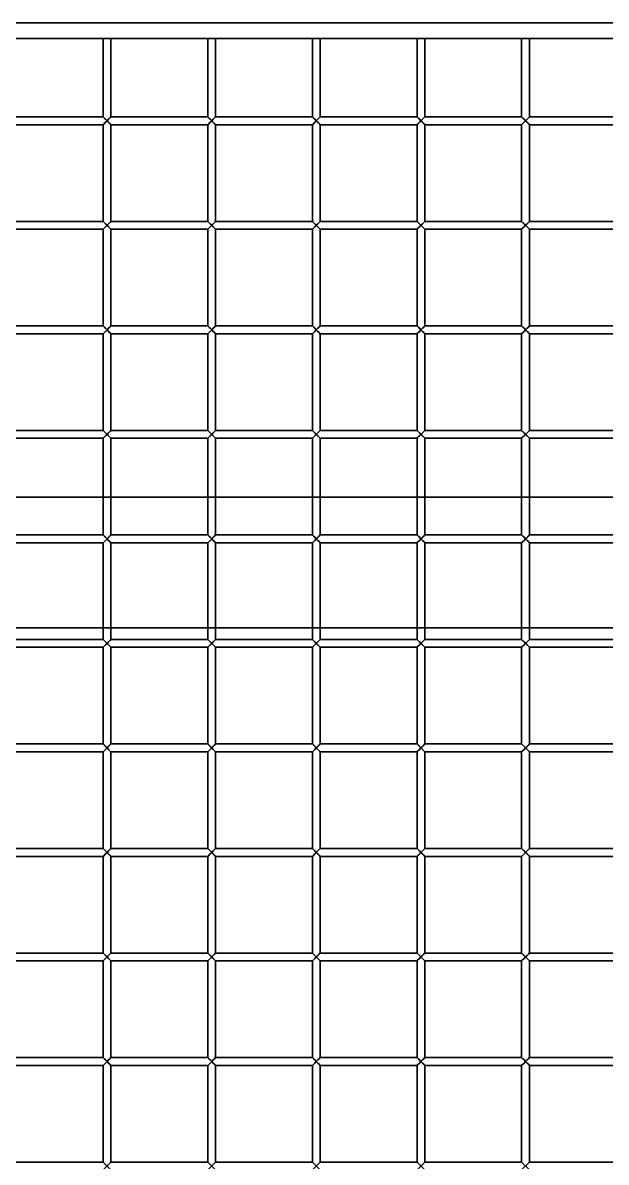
# Model space of a CAD drawing. Header units: millimetres. Extents: x 32496 to 166256, y 3504 to 23939.
# Drawn here: x 68720.3 to 68943.3, y 13029.6 to 13465.7 of the extents above; entities that cross this region are included whole.
import ezdxf

# ---------------------------------------------------------------- set-up
doc = ezdxf.new("R2010")
doc.units = ezdxf.units.MM
doc.layers.get('0').update_dxf_attribs({"lineweight": 35})

# ---------------------------------------------------------------- blocks, each defined once
blk = doc.blocks.new('DRGTJHYTHRTTR')
at = {"color": 7, "linetype": 'Continuous'}
for p, q in [((60371.04, -49682.69), (46149.04, -49682.69)), ((51794.04, -49732.69), (50439.04, -49732.69))]:
    blk.add_line(p, q, dxfattribs=at)
blk = doc.blocks.new('8-1250')
at = {"linetype": 'Continuous'}
for p, q in [((-4576.13, -33505.79), (-3950.13, -33505.79)), ((-3950.13, -33511.79), (-4576.13, -33511.79)), ((-4295.13, -33511.79), (-4295.13, -33541.79)), ((-4292.13, -33511.79), (-4292.13, -33541.79)), ((-4255.13, -33511.79), (-4255.13, -33541.79)), ((-4252.13, -33511.79), (-4252.13, -33541.79)), ((-4215.13, -33511.79), (-4215.13, -33541.79)), ((-4212.13, -33511.79), (-4212.13, -33541.79)), ((-4175.13, -33511.79), (-4175.13, -33541.79)), ((-4172.13, -33511.79), (-4172.13, -33541.79)), ((-4135.13, -33511.79), (-4135.13, -33541.79)), ((-4132.13, -33511.79), (-4132.13, -33541.79)), ((-4332.13, -33541.79), (-4295.13, -33541.79)), ((-4332.13, -33544.79), (-4295.13, -33544.79)), ((-4295.13, -33544.79), (-4292.13, -33541.79)), ((-4292.13, -33544.79), (-4295.13, -33541.79)), ((-4295.13, -33544.79), (-4295.13, -33581.79)), ((-4295.01, -33544.67), (-4294.22, -33543.88)), ((-4294.22, -33543.88), (-4293.63, -33543.29)), ((-4292.13, -33541.79), (-4255.13, -33541.79)), ((-4292.13, -33544.79), (-4292.13, -33581.79)), ((-4292.13, -33544.79), (-4255.13, -33544.79)), ((-4252.13, -33544.79), (-4255.13, -33541.79)), ((-4255.13, -33544.79), (-4252.13, -33541.79)), ((-4255.13, -33544.79), (-4255.13, -33581.79)), ((-4255.01, -33544.67), (-4254.22, -33543.88)), ((-4254.22, -33543.88), (-4253.63, -33543.29)), ((-4252.13, -33541.79), (-4215.13, -33541.79)), ((-4252.13, -33544.79), (-4252.13, -33581.79)), ((-4252.13, -33544.79), (-4215.13, -33544.79)), ((-4212.13, -33544.79), (-4215.13, -33541.79)), ((-4215.13, -33544.79), (-4212.13, -33541.79)), ((-4215.13, -33544.79), (-4215.13, -33581.79)), ((-4215.01, -33544.67), (-4214.22, -33543.88)), ((-4214.22, -33543.88), (-4213.63, -33543.29)), ((-4212.13, -33541.79), (-4175.13, -33541.79)), ((-4212.13, -33544.79), (-4212.13, -33581.79)), ((-4212.13, -33544.79), (-4175.13, -33544.79)), ((-4172.13, -33544.79), (-4175.13, -33541.79)), ((-4175.13, -33544.79), (-4172.13, -33541.79)), ((-4175.13, -33544.79), (-4175.13, -33581.79)), ((-4175.01, -33544.67), (-4174.22, -33543.88)), ((-4174.22, -33543.88), (-4173.63, -33543.29)), ((-4172.13, -33541.79), (-4135.13, -33541.79)), ((-4172.13, -33544.79), (-4172.13, -33581.79)), ((-4172.13, -33544.79), (-4135.13, -33544.79)), ((-4132.13, -33544.79), (-4135.13, -33541.79)), ((-4135.13, -33544.79), (-4132.13, -33541.79)), ((-4135.13, -33544.79), (-4135.13, -33581.79)), ((-4135.01, -33544.67), (-4134.22, -33543.88)), ((-4134.22, -33543.88), (-4133.63, -33543.29)), ((-4132.13, -33541.79), (-4095.13, -33541.79)), ((-4132.13, -33544.79), (-4132.13, -33581.79)), ((-4132.13, -33544.79), (-4095.13, -33544.79)), ((-4332.13, -33581.79), (-4295.13, -33581.79)), ((-4332.13, -33584.79), (-4295.13, -33584.79)), ((-4292.13, -33584.79), (-4295.13, -33581.79)), ((-4295.13, -33584.79), (-4292.13, -33581.79)), ((-4295.13, -33584.79), (-4295.13, -33621.79)), ((-4295.01, -33584.67), (-4294.22, -33583.88)), ((-4294.22, -33583.88), (-4293.63, -33583.29)), ((-4292.13, -33581.79), (-4255.13, -33581.79)), ((-4292.13, -33584.79), (-4292.13, -33621.79)), ((-4292.13, -33584.79), (-4255.13, -33584.79)), ((-4252.13, -33584.79), (-4255.13, -33581.79)), ((-4255.13, -33584.79), (-4252.13, -33581.79)), ((-4255.13, -33584.79), (-4255.13, -33621.79)), ((-4255.01, -33584.67), (-4254.22, -33583.88)), ((-4254.22, -33583.88), (-4253.63, -33583.29)), ((-4252.13, -33581.79), (-4215.13, -33581.79)), ((-4252.13, -33584.79), (-4252.13, -33621.79)), ((-4252.13, -33584.79), (-4215.13, -33584.79)), ((-4212.13, -33584.79), (-4215.13, -33581.79)), ((-4215.13, -33584.79), (-4212.13, -33581.79)), ((-4215.13, -33584.79), (-4215.13, -33621.79)), ((-4215.01, -33584.67), (-4214.22, -33583.88)), ((-4214.22, -33583.88), (-4213.63, -33583.29)), ((-4212.13, -33581.79), (-4175.13, -33581.79)), ((-4212.13, -33584.79), (-4212.13, -33621.79)), ((-4212.13, -33584.79), (-4175.13, -33584.79)), ((-4172.13, -33584.79), (-4175.13, -33581.79)), ((-4175.13, -33584.79), (-4172.13, -33581.79)), ((-4175.13, -33584.79), (-4175.13, -33621.79)), ((-4175.01, -33584.67), (-4174.22, -33583.88)), ((-4174.22, -33583.88), (-4173.63, -33583.29)), ((-4172.13, -33581.79), (-4135.13, -33581.79)), ((-4172.13, -33584.79), (-4172.13, -33621.79)), ((-4172.13, -33584.79), (-4135.13, -33584.79)), ((-4132.13, -33584.79), (-4135.13, -33581.79)), ((-4135.13, -33584.79), (-4132.13, -33581.79)), ((-4135.13, -33584.79), (-4135.13, -33621.79)), ((-4135.01, -33584.67), (-4134.22, -33583.88)), ((-4134.22, -33583.88), (-4133.63, -33583.29)), ((-4132.13, -33581.79), (-4095.13, -33581.79)), ((-4132.13, -33584.79), (-4132.13, -33621.79)), ((-4132.13, -33584.79), (-4095.13, -33584.79)), ((-4332.13, -33621.79), (-4295.13, -33621.79)), ((-4292.13, -33624.79), (-4295.13, -33621.79)), ((-4295.13, -33624.79), (-4292.13, -33621.79)), ((-4295.01, -33624.67), (-4294.22, -33623.88)), ((-4294.22, -33623.88), (-4293.63, -33623.29)), ((-4292.13, -33621.79), (-4255.13, -33621.79)), ((-4252.13, -33624.79), (-4255.13, -33621.79)), ((-4255.13, -33624.79), (-4252.13, -33621.79)), ((-4255.01, -33624.67), (-4254.22, -33623.88)), ((-4254.22, -33623.88), (-4253.63, -33623.29)), ((-4252.13, -33621.79), (-4215.13, -33621.79)), ((-4212.13, -33624.79), (-4215.13, -33621.79)), ((-4215.13, -33624.79), (-4212.13, -33621.79)), ((-4215.01, -33624.67), (-4214.22, -33623.88)), ((-4214.22, -33623.88), (-4213.63, -33623.29)), ((-4212.13, -33621.79), (-4175.13, -33621.79)), ((-4172.13, -33624.79), (-4175.13, -33621.79)), ((-4175.13, -33624.79), (-4172.13, -33621.79)), ((-4175.01, -33624.67), (-4174.22, -33623.88)), ((-4174.22, -33623.88), (-4173.63, -33623.29)), ((-4172.13, -33621.79), (-4135.13, -33621.79)), ((-4132.13, -33624.79), (-4135.13, -33621.79)), ((-4135.13, -33624.79), (-4132.13, -33621.79)), ((-4135.01, -33624.67), (-4134.22, -33623.88)), ((-4134.22, -33623.88), (-4133.63, -33623.29)), ((-4132.13, -33621.79), (-4095.13, -33621.79)), ((-4332.13, -33624.79), (-4295.13, -33624.79)), ((-4295.13, -33624.79), (-4295.13, -33661.79)), ((-4292.13, -33624.79), (-4292.13, -33661.79)), ((-4292.13, -33624.79), (-4255.13, -33624.79)), ((-4255.13, -33624.79), (-4255.13, -33661.79)), ((-4252.13, -33624.79), (-4252.13, -33661.79)), ((-4252.13, -33624.79), (-4215.13, -33624.79)), ((-4215.13, -33624.79), (-4215.13, -33661.79)), ((-4212.13, -33624.79), (-4212.13, -33661.79)), ((-4212.13, -33624.79), (-4175.13, -33624.79)), ((-4175.13, -33624.79), (-4175.13, -33661.79)), ((-4172.13, -33624.79), (-4172.13, -33661.79)), ((-4172.13, -33624.79), (-4135.13, -33624.79)), ((-4135.13, -33624.79), (-4135.13, -33661.79)), ((-4132.13, -33624.79), (-4132.13, -33661.79)), ((-4132.13, -33624.79), (-4095.13, -33624.79)), ((-4332.13, -33661.79), (-4295.13, -33661.79)), ((-4292.13, -33664.79), (-4295.13, -33661.79)), ((-4295.13, -33664.79), (-4292.13, -33661.79)), ((-4294.22, -33663.88), (-4293.63, -33663.29)), ((-4292.13, -33661.79), (-4255.13, -33661.79)), ((-4252.13, -33664.79), (-4255.13, -33661.79)), ((-4255.13, -33664.79), (-4252.13, -33661.79)), ((-4254.22, -33663.88), (-4253.63, -33663.29)), ((-4252.13, -33661.79), (-4215.13, -33661.79)), ((-4212.13, -33664.79), (-4215.13, -33661.79)), ((-4215.13, -33664.79), (-4212.13, -33661.79)), ((-4214.22, -33663.88), (-4213.63, -33663.29)), ((-4212.13, -33661.79), (-4175.13, -33661.79)), ((-4172.13, -33664.79), (-4175.13, -33661.79)), ((-4175.13, -33664.79), (-4172.13, -33661.79)), ((-4174.22, -33663.88), (-4173.63, -33663.29)), ((-4172.13, -33661.79), (-4135.13, -33661.79)), ((-4132.13, -33664.79), (-4135.13, -33661.79)), ((-4135.13, -33664.79), (-4132.13, -33661.79)), ((-4134.22, -33663.88), (-4133.63, -33663.29)), ((-4132.13, -33661.79), (-4095.13, -33661.79)), ((-4332.13, -33664.79), (-4295.13, -33664.79)), ((-4295.13, -33664.79), (-4295.13, -33701.79)), ((-4295.01, -33664.67), (-4294.22, -33663.88)), ((-4292.13, -33664.79), (-4292.13, -33701.79)), ((-4292.13, -33664.79), (-4255.13, -33664.79)), ((-4255.13, -33664.79), (-4255.13, -33701.79)), ((-4255.01, -33664.67), (-4254.22, -33663.88)), ((-4252.13, -33664.79), (-4252.13, -33701.79)), ((-4252.13, -33664.79), (-4215.13, -33664.79)), ((-4215.13, -33664.79), (-4215.13, -33701.79)), ((-4215.01, -33664.67), (-4214.22, -33663.88)), ((-4212.13, -33664.79), (-4212.13, -33701.79)), ((-4212.13, -33664.79), (-4175.13, -33664.79)), ((-4175.13, -33664.79), (-4175.13, -33701.79)), ((-4175.01, -33664.67), (-4174.22, -33663.88)), ((-4172.13, -33664.79), (-4172.13, -33701.79)), ((-4172.13, -33664.79), (-4135.13, -33664.79)), ((-4135.13, -33664.79), (-4135.13, -33701.79)), ((-4135.01, -33664.67), (-4134.22, -33663.88)), ((-4132.13, -33664.79), (-4132.13, -33701.79)), ((-4132.13, -33664.79), (-4095.13, -33664.79)), ((-4332.13, -33701.79), (-4295.13, -33701.79)), ((-4292.13, -33704.79), (-4295.13, -33701.79)), ((-4295.13, -33704.79), (-4292.13, -33701.79)), ((-4292.13, -33701.79), (-4255.13, -33701.79)), ((-4252.13, -33704.79), (-4255.13, -33701.79)), ((-4255.13, -33704.79), (-4252.13, -33701.79)), ((-4252.13, -33701.79), (-4215.13, -33701.79)), ((-4212.13, -33704.79), (-4215.13, -33701.79)), ((-4215.13, -33704.79), (-4212.13, -33701.79)), ((-4212.13, -33701.79), (-4175.13, -33701.79)), ((-4172.13, -33704.79), (-4175.13, -33701.79)), ((-4175.13, -33704.79), (-4172.13, -33701.79)), ((-4172.13, -33701.79), (-4135.13, -33701.79)), ((-4132.13, -33704.79), (-4135.13, -33701.79)), ((-4135.13, -33704.79), (-4132.13, -33701.79)), ((-4132.13, -33701.79), (-4095.13, -33701.79)), ((-4332.13, -33704.79), (-4295.13, -33704.79)), ((-4295.13, -33704.79), (-4295.13, -33741.79)), ((-4295.01, -33704.67), (-4294.22, -33703.88)), ((-4294.22, -33703.88), (-4293.63, -33703.29)), ((-4292.13, -33704.79), (-4292.13, -33741.79)), ((-4292.13, -33704.79), (-4255.13, -33704.79)), ((-4255.13, -33704.79), (-4255.13, -33741.79)), ((-4255.01, -33704.67), (-4254.22, -33703.88)), ((-4254.22, -33703.88), (-4253.63, -33703.29)), ((-4252.13, -33704.79), (-4252.13, -33741.79)), ((-4252.13, -33704.79), (-4215.13, -33704.79)), ((-4215.13, -33704.79), (-4215.13, -33741.79)), ((-4215.01, -33704.67), (-4214.22, -33703.88)), ((-4214.22, -33703.88), (-4213.63, -33703.29)), ((-4212.13, -33704.79), (-4212.13, -33741.79)), ((-4212.13, -33704.79), (-4175.13, -33704.79)), ((-4175.13, -33704.79), (-4175.13, -33741.79)), ((-4175.01, -33704.67), (-4174.22, -33703.88)), ((-4174.22, -33703.88), (-4173.63, -33703.29)), ((-4172.13, -33704.79), (-4172.13, -33741.79)), ((-4172.13, -33704.79), (-4135.13, -33704.79)), ((-4135.13, -33704.79), (-4135.13, -33741.79)), ((-4135.01, -33704.67), (-4134.22, -33703.88)), ((-4134.22, -33703.88), (-4133.63, -33703.29)), ((-4132.13, -33704.79), (-4132.13, -33741.79)), ((-4132.13, -33704.79), (-4095.13, -33704.79)), ((-4332.13, -33741.79), (-4295.13, -33741.79)), ((-4292.13, -33744.79), (-4295.13, -33741.79)), ((-4295.13, -33744.79), (-4292.13, -33741.79)), ((-4292.13, -33741.79), (-4255.13, -33741.79)), ((-4252.13, -33744.79), (-4255.13, -33741.79)), ((-4255.13, -33744.79), (-4252.13, -33741.79)), ((-4252.13, -33741.79), (-4215.13, -33741.79)), ((-4212.13, -33744.79), (-4215.13, -33741.79)), ((-4215.13, -33744.79), (-4212.13, -33741.79)), ((-4212.13, -33741.79), (-4175.13, -33741.79)), ((-4172.13, -33744.79), (-4175.13, -33741.79)), ((-4175.13, -33744.79), (-4172.13, -33741.79)), ((-4172.13, -33741.79), (-4135.13, -33741.79)), ((-4132.13, -33744.79), (-4135.13, -33741.79)), ((-4135.13, -33744.79), (-4132.13, -33741.79)), ((-4132.13, -33741.79), (-4095.13, -33741.79)), ((-4332.13, -33744.79), (-4295.13, -33744.79)), ((-4295.13, -33744.79), (-4295.13, -33781.79)), ((-4295.01, -33744.67), (-4294.22, -33743.88)), ((-4294.22, -33743.88), (-4293.63, -33743.29)), ((-4292.13, -33744.79), (-4292.13, -33781.79)), ((-4292.13, -33744.79), (-4255.13, -33744.79)), ((-4255.13, -33744.79), (-4255.13, -33781.79)), ((-4255.01, -33744.67), (-4254.22, -33743.88)), ((-4254.22, -33743.88), (-4253.63, -33743.29)), ((-4252.13, -33744.79), (-4252.13, -33781.79)), ((-4252.13, -33744.79), (-4215.13, -33744.79)), ((-4215.13, -33744.79), (-4215.13, -33781.79)), ((-4215.01, -33744.67), (-4214.22, -33743.88)), ((-4214.22, -33743.88), (-4213.63, -33743.29)), ((-4212.13, -33744.79), (-4212.13, -33781.79)), ((-4212.13, -33744.79), (-4175.13, -33744.79)), ((-4175.13, -33744.79), (-4175.13, -33781.79)), ((-4175.01, -33744.67), (-4174.22, -33743.88)), ((-4174.22, -33743.88), (-4173.63, -33743.29)), ((-4172.13, -33744.79), (-4172.13, -33781.79)), ((-4172.13, -33744.79), (-4135.13, -33744.79)), ((-4135.13, -33744.79), (-4135.13, -33781.79)), ((-4135.01, -33744.67), (-4134.22, -33743.88)), ((-4134.22, -33743.88), (-4133.63, -33743.29)), ((-4132.13, -33744.79), (-4132.13, -33781.79)), ((-4132.13, -33744.79), (-4095.13, -33744.79)), ((-4332.13, -33781.79), (-4295.13, -33781.79)), ((-4332.13, -33784.79), (-4295.13, -33784.79)), ((-4292.13, -33784.79), (-4295.13, -33781.79)), ((-4295.13, -33784.79), (-4292.13, -33781.79)), ((-4295.13, -33784.79), (-4295.13, -33821.79)), ((-4295.01, -33784.67), (-4294.22, -33783.88)), ((-4294.22, -33783.88), (-4293.63, -33783.29)), ((-4292.13, -33781.79), (-4255.13, -33781.79)), ((-4292.13, -33784.79), (-4292.13, -33821.79)), ((-4292.13, -33784.79), (-4255.13, -33784.79)), ((-4252.13, -33784.79), (-4255.13, -33781.79)), ((-4255.13, -33784.79), (-4252.13, -33781.79)), ((-4255.13, -33784.79), (-4255.13, -33821.79)), ((-4255.01, -33784.67), (-4254.22, -33783.88)), ((-4254.22, -33783.88), (-4253.63, -33783.29)), ((-4252.13, -33781.79), (-4215.13, -33781.79)), ((-4252.13, -33784.79), (-4252.13, -33821.79)), ((-4252.13, -33784.79), (-4215.13, -33784.79)), ((-4212.13, -33784.79), (-4215.13, -33781.79)), ((-4215.13, -33784.79), (-4212.13, -33781.79)), ((-4215.13, -33784.79), (-4215.13, -33821.79)), ((-4215.01, -33784.67), (-4214.22, -33783.88)), ((-4214.22, -33783.88), (-4213.63, -33783.29)), ((-4212.13, -33781.79), (-4175.13, -33781.79)), ((-4212.13, -33784.79), (-4212.13, -33821.79)), ((-4212.13, -33784.79), (-4175.13, -33784.79)), ((-4172.13, -33784.79), (-4175.13, -33781.79)), ((-4175.13, -33784.79), (-4172.13, -33781.79)), ((-4175.13, -33784.79), (-4175.13, -33821.79)), ((-4175.01, -33784.67), (-4174.22, -33783.88)), ((-4174.22, -33783.88), (-4173.63, -33783.29)), ((-4172.13, -33781.79), (-4135.13, -33781.79)), ((-4172.13, -33784.79), (-4172.13, -33821.79)), ((-4172.13, -33784.79), (-4135.13, -33784.79)), ((-4132.13, -33784.79), (-4135.13, -33781.79)), ((-4135.13, -33784.79), (-4132.13, -33781.79)), ((-4135.13, -33784.79), (-4135.13, -33821.79)), ((-4135.01, -33784.67), (-4134.22, -33783.88)), ((-4134.22, -33783.88), (-4133.63, -33783.29)), ((-4132.13, -33781.79), (-4095.13, -33781.79)), ((-4132.13, -33784.79), (-4132.13, -33821.79)), ((-4132.13, -33784.79), (-4095.13, -33784.79)), ((-4332.13, -33821.79), (-4295.13, -33821.79)), ((-4332.13, -33824.79), (-4295.13, -33824.79)), ((-4292.13, -33824.79), (-4295.13, -33821.79)), ((-4295.13, -33824.79), (-4292.13, -33821.79)), ((-4295.13, -33824.79), (-4295.13, -33861.79)), ((-4295.01, -33824.67), (-4294.22, -33823.88)), ((-4294.22, -33823.88), (-4293.63, -33823.29)), ((-4292.13, -33821.79), (-4255.13, -33821.79)), ((-4292.13, -33824.79), (-4292.13, -33861.79)), ((-4292.13, -33824.79), (-4255.13, -33824.79)), ((-4252.13, -33824.79), (-4255.13, -33821.79)), ((-4255.13, -33824.79), (-4252.13, -33821.79)), ((-4255.13, -33824.79), (-4255.13, -33861.79)), ((-4255.01, -33824.67), (-4254.22, -33823.88)), ((-4254.22, -33823.88), (-4253.63, -33823.29)), ((-4252.13, -33821.79), (-4215.13, -33821.79)), ((-4252.13, -33824.79), (-4252.13, -33861.79)), ((-4252.13, -33824.79), (-4215.13, -33824.79)), ((-4212.13, -33824.79), (-4215.13, -33821.79)), ((-4215.13, -33824.79), (-4212.13, -33821.79)), ((-4215.13, -33824.79), (-4215.13, -33861.79)), ((-4215.01, -33824.67), (-4214.22, -33823.88)), ((-4214.22, -33823.88), (-4213.63, -33823.29)), ((-4212.13, -33821.79), (-4175.13, -33821.79)), ((-4212.13, -33824.79), (-4212.13, -33861.79)), ((-4212.13, -33824.79), (-4175.13, -33824.79)), ((-4172.13, -33824.79), (-4175.13, -33821.79)), ((-4175.13, -33824.79), (-4172.13, -33821.79)), ((-4175.13, -33824.79), (-4175.13, -33861.79)), ((-4175.01, -33824.67), (-4174.22, -33823.88)), ((-4174.22, -33823.88), (-4173.63, -33823.29)), ((-4172.13, -33821.79), (-4135.13, -33821.79)), ((-4172.13, -33824.79), (-4172.13, -33861.79)), ((-4172.13, -33824.79), (-4135.13, -33824.79)), ((-4132.13, -33824.79), (-4135.13, -33821.79)), ((-4135.13, -33824.79), (-4132.13, -33821.79)), ((-4135.13, -33824.79), (-4135.13, -33861.79)), ((-4135.01, -33824.67), (-4134.22, -33823.88)), ((-4134.22, -33823.88), (-4133.63, -33823.29)), ((-4132.13, -33821.79), (-4095.13, -33821.79)), ((-4132.13, -33824.79), (-4132.13, -33861.79)), ((-4132.13, -33824.79), (-4095.13, -33824.79)), ((-4332.13, -33861.79), (-4295.13, -33861.79)), ((-4292.13, -33864.79), (-4295.13, -33861.79)), ((-4295.13, -33864.79), (-4292.13, -33861.79)), ((-4295.01, -33864.67), (-4294.22, -33863.88)), ((-4294.22, -33863.88), (-4293.63, -33863.29)), ((-4292.13, -33861.79), (-4255.13, -33861.79)), ((-4252.13, -33864.79), (-4255.13, -33861.79)), ((-4255.13, -33864.79), (-4252.13, -33861.79)), ((-4255.01, -33864.67), (-4254.22, -33863.88)), ((-4254.22, -33863.88), (-4253.63, -33863.29)), ((-4252.13, -33861.79), (-4215.13, -33861.79)), ((-4212.13, -33864.79), (-4215.13, -33861.79)), ((-4215.13, -33864.79), (-4212.13, -33861.79)), ((-4215.01, -33864.67), (-4214.22, -33863.88)), ((-4214.22, -33863.88), (-4213.63, -33863.29)), ((-4212.13, -33861.79), (-4175.13, -33861.79)), ((-4172.13, -33864.79), (-4175.13, -33861.79)), ((-4175.13, -33864.79), (-4172.13, -33861.79)), ((-4175.01, -33864.67), (-4174.22, -33863.88)), ((-4174.22, -33863.88), (-4173.63, -33863.29)), ((-4172.13, -33861.79), (-4135.13, -33861.79)), ((-4132.13, -33864.79), (-4135.13, -33861.79)), ((-4135.13, -33864.79), (-4132.13, -33861.79)), ((-4135.01, -33864.67), (-4134.22, -33863.88)), ((-4134.22, -33863.88), (-4133.63, -33863.29)), ((-4132.13, -33861.79), (-4095.13, -33861.79)), ((-4332.13, -33864.79), (-4295.13, -33864.79)), ((-4295.13, -33864.79), (-4295.13, -33901.79)), ((-4292.13, -33864.79), (-4292.13, -33901.79)), ((-4292.13, -33864.79), (-4255.13, -33864.79)), ((-4255.13, -33864.79), (-4255.13, -33901.79)), ((-4252.13, -33864.79), (-4252.13, -33901.79)), ((-4252.13, -33864.79), (-4215.13, -33864.79)), ((-4215.13, -33864.79), (-4215.13, -33901.79)), ((-4212.13, -33864.79), (-4212.13, -33901.79)), ((-4212.13, -33864.79), (-4175.13, -33864.79)), ((-4175.13, -33864.79), (-4175.13, -33901.79)), ((-4172.13, -33864.79), (-4172.13, -33901.79)), ((-4172.13, -33864.79), (-4135.13, -33864.79)), ((-4135.13, -33864.79), (-4135.13, -33901.79)), ((-4132.13, -33864.79), (-4132.13, -33901.79)), ((-4132.13, -33864.79), (-4095.13, -33864.79)), ((-4332.13, -33901.79), (-4295.13, -33901.79)), ((-4292.13, -33904.79), (-4295.13, -33901.79)), ((-4295.13, -33904.79), (-4292.13, -33901.79)), ((-4294.22, -33903.88), (-4293.63, -33903.29)), ((-4292.13, -33901.79), (-4255.13, -33901.79)), ((-4252.13, -33904.79), (-4255.13, -33901.79)), ((-4255.13, -33904.79), (-4252.13, -33901.79)), ((-4254.22, -33903.88), (-4253.63, -33903.29)), ((-4252.13, -33901.79), (-4215.13, -33901.79)), ((-4212.13, -33904.79), (-4215.13, -33901.79)), ((-4215.13, -33904.79), (-4212.13, -33901.79)), ((-4214.22, -33903.88), (-4213.63, -33903.29)), ((-4212.13, -33901.79), (-4175.13, -33901.79)), ((-4172.13, -33904.79), (-4175.13, -33901.79)), ((-4175.13, -33904.79), (-4172.13, -33901.79)), ((-4174.22, -33903.88), (-4173.63, -33903.29)), ((-4172.13, -33901.79), (-4135.13, -33901.79)), ((-4132.13, -33904.79), (-4135.13, -33901.79)), ((-4135.13, -33904.79), (-4132.13, -33901.79)), ((-4134.22, -33903.88), (-4133.63, -33903.29)), ((-4132.13, -33901.79), (-4095.13, -33901.79)), ((-4332.13, -33904.79), (-4295.13, -33904.79)), ((-4295.13, -33904.79), (-4295.13, -33941.79)), ((-4295.01, -33904.67), (-4294.22, -33903.88)), ((-4292.13, -33904.79), (-4292.13, -33941.79)), ((-4292.13, -33904.79), (-4255.13, -33904.79)), ((-4255.13, -33904.79), (-4255.13, -33941.79)), ((-4255.01, -33904.67), (-4254.22, -33903.88)), ((-4252.13, -33904.79), (-4252.13, -33941.79)), ((-4252.13, -33904.79), (-4215.13, -33904.79)), ((-4215.13, -33904.79), (-4215.13, -33941.79)), ((-4215.01, -33904.67), (-4214.22, -33903.88)), ((-4212.13, -33904.79), (-4212.13, -33941.79)), ((-4212.13, -33904.79), (-4175.13, -33904.79)), ((-4175.13, -33904.79), (-4175.13, -33941.79)), ((-4175.01, -33904.67), (-4174.22, -33903.88)), ((-4172.13, -33904.79), (-4172.13, -33941.79)), ((-4172.13, -33904.79), (-4135.13, -33904.79)), ((-4135.13, -33904.79), (-4135.13, -33941.79)), ((-4135.01, -33904.67), (-4134.22, -33903.88)), ((-4132.13, -33904.79), (-4132.13, -33941.79)), ((-4132.13, -33904.79), (-4095.13, -33904.79)), ((-4332.13, -33941.79), (-4295.13, -33941.79)), ((-4292.13, -33944.79), (-4295.13, -33941.79)), ((-4295.13, -33944.79), (-4292.13, -33941.79)), ((-4292.13, -33941.79), (-4255.13, -33941.79)), ((-4252.13, -33944.79), (-4255.13, -33941.79)), ((-4255.13, -33944.79), (-4252.13, -33941.79)), ((-4252.13, -33941.79), (-4215.13, -33941.79)), ((-4212.13, -33944.79), (-4215.13, -33941.79)), ((-4215.13, -33944.79), (-4212.13, -33941.79)), ((-4212.13, -33941.79), (-4175.13, -33941.79)), ((-4172.13, -33944.79), (-4175.13, -33941.79)), ((-4175.13, -33944.79), (-4172.13, -33941.79)), ((-4172.13, -33941.79), (-4135.13, -33941.79)), ((-4132.13, -33944.79), (-4135.13, -33941.79)), ((-4135.13, -33944.79), (-4132.13, -33941.79)), ((-4132.13, -33941.79), (-4095.13, -33941.79))]:
    blk.add_line(p, q, dxfattribs=at)
for points in [[(-4293.63, -33543.29), (-4294.21, -33542.7), (-4294.69, -33542.23)], [(-4292.24, -33541.9), (-4292.56, -33542.22), (-4293.05, -33542.71), (-4293.63, -33543.29)], [(-4293.63, -33543.29), (-4293.04, -33543.88), (-4292.57, -33544.35), (-4292.13, -33544.79)], [(-4253.63, -33543.29), (-4254.21, -33542.7), (-4254.69, -33542.23)], [(-4252.24, -33541.9), (-4252.56, -33542.22), (-4253.05, -33542.71), (-4253.63, -33543.29)], [(-4253.63, -33543.29), (-4253.04, -33543.88), (-4252.57, -33544.35), (-4252.13, -33544.79)], [(-4213.63, -33543.29), (-4214.21, -33542.7), (-4214.69, -33542.23)], [(-4212.24, -33541.9), (-4212.56, -33542.22), (-4213.05, -33542.71), (-4213.63, -33543.29)], [(-4213.63, -33543.29), (-4213.04, -33543.88), (-4212.57, -33544.35), (-4212.13, -33544.79)], [(-4173.63, -33543.29), (-4174.21, -33542.7), (-4174.69, -33542.23)], [(-4172.24, -33541.9), (-4172.56, -33542.22), (-4173.05, -33542.71), (-4173.63, -33543.29)], [(-4173.63, -33543.29), (-4173.04, -33543.88), (-4172.57, -33544.35), (-4172.13, -33544.79)], [(-4133.63, -33543.29), (-4134.21, -33542.7), (-4134.69, -33542.23)], [(-4132.24, -33541.9), (-4132.56, -33542.22), (-4133.05, -33542.71), (-4133.63, -33543.29)], [(-4133.63, -33543.29), (-4133.04, -33543.88), (-4132.57, -33544.35), (-4132.13, -33544.79)], [(-4293.63, -33583.29), (-4294.21, -33582.7), (-4294.69, -33582.23)], [(-4292.24, -33581.9), (-4292.56, -33582.22), (-4293.05, -33582.71), (-4293.63, -33583.29)], [(-4293.63, -33583.29), (-4293.04, -33583.88), (-4292.57, -33584.35), (-4292.13, -33584.79)], [(-4253.63, -33583.29), (-4254.21, -33582.7), (-4254.69, -33582.23)], [(-4252.24, -33581.9), (-4252.56, -33582.22), (-4253.05, -33582.71), (-4253.63, -33583.29)], [(-4253.63, -33583.29), (-4253.04, -33583.88), (-4252.57, -33584.35), (-4252.13, -33584.79)], [(-4213.63, -33583.29), (-4214.21, -33582.7), (-4214.69, -33582.23)], [(-4212.24, -33581.9), (-4212.56, -33582.22), (-4213.05, -33582.71), (-4213.63, -33583.29)], [(-4213.63, -33583.29), (-4213.04, -33583.88), (-4212.57, -33584.35), (-4212.13, -33584.79)], [(-4173.63, -33583.29), (-4174.21, -33582.7), (-4174.69, -33582.23)], [(-4172.24, -33581.9), (-4172.56, -33582.22), (-4173.05, -33582.71), (-4173.63, -33583.29)], [(-4173.63, -33583.29), (-4173.04, -33583.88), (-4172.57, -33584.35), (-4172.13, -33584.79)], [(-4133.63, -33583.29), (-4134.21, -33582.7), (-4134.69, -33582.23)], [(-4132.24, -33581.9), (-4132.56, -33582.22), (-4133.05, -33582.71), (-4133.63, -33583.29)], [(-4133.63, -33583.29), (-4133.04, -33583.88), (-4132.57, -33584.35), (-4132.13, -33584.79)], [(-4293.63, -33623.29), (-4294.21, -33622.7), (-4294.69, -33622.23)], [(-4292.24, -33621.9), (-4292.56, -33622.22), (-4293.05, -33622.71), (-4293.63, -33623.29)], [(-4293.63, -33623.29), (-4293.04, -33623.88), (-4292.57, -33624.35), (-4292.13, -33624.79)], [(-4253.63, -33623.29), (-4254.21, -33622.7), (-4254.69, -33622.23)], [(-4252.24, -33621.9), (-4252.56, -33622.22), (-4253.05, -33622.71), (-4253.63, -33623.29)], [(-4253.63, -33623.29), (-4253.04, -33623.88), (-4252.57, -33624.35), (-4252.13, -33624.79)], [(-4213.63, -33623.29), (-4214.21, -33622.7), (-4214.69, -33622.23)], [(-4212.24, -33621.9), (-4212.56, -33622.22), (-4213.05, -33622.71), (-4213.63, -33623.29)], [(-4213.63, -33623.29), (-4213.04, -33623.88), (-4212.57, -33624.35), (-4212.13, -33624.79)], [(-4173.63, -33623.29), (-4174.21, -33622.7), (-4174.69, -33622.23)], [(-4172.24, -33621.9), (-4172.56, -33622.22), (-4173.05, -33622.71), (-4173.63, -33623.29)], [(-4173.63, -33623.29), (-4173.04, -33623.88), (-4172.57, -33624.35), (-4172.13, -33624.79)], [(-4133.63, -33623.29), (-4134.21, -33622.7), (-4134.69, -33622.23)], [(-4132.24, -33621.9), (-4132.56, -33622.22), (-4133.05, -33622.71), (-4133.63, -33623.29)], [(-4133.63, -33623.29), (-4133.04, -33623.88), (-4132.57, -33624.35), (-4132.13, -33624.79)], [(-4293.63, -33663.29), (-4294.21, -33662.7), (-4294.69, -33662.23)], [(-4292.24, -33661.9), (-4292.56, -33662.22), (-4293.05, -33662.71), (-4293.63, -33663.29)], [(-4293.63, -33663.29), (-4293.04, -33663.88), (-4292.57, -33664.35), (-4292.13, -33664.79)], [(-4253.63, -33663.29), (-4254.21, -33662.7), (-4254.69, -33662.23)], [(-4252.24, -33661.9), (-4252.56, -33662.22), (-4253.05, -33662.71), (-4253.63, -33663.29)], [(-4253.63, -33663.29), (-4253.04, -33663.88), (-4252.57, -33664.35), (-4252.13, -33664.79)], [(-4213.63, -33663.29), (-4214.21, -33662.7), (-4214.69, -33662.23)], [(-4212.24, -33661.9), (-4212.56, -33662.22), (-4213.05, -33662.71), (-4213.63, -33663.29)], [(-4213.63, -33663.29), (-4213.04, -33663.88), (-4212.57, -33664.35), (-4212.13, -33664.79)], [(-4173.63, -33663.29), (-4174.21, -33662.7), (-4174.69, -33662.23)], [(-4172.24, -33661.9), (-4172.56, -33662.22), (-4173.05, -33662.71), (-4173.63, -33663.29)], [(-4173.63, -33663.29), (-4173.04, -33663.88), (-4172.57, -33664.35), (-4172.13, -33664.79)], [(-4133.63, -33663.29), (-4134.21, -33662.7), (-4134.69, -33662.23)], [(-4132.24, -33661.9), (-4132.56, -33662.22), (-4133.05, -33662.71), (-4133.63, -33663.29)], [(-4133.63, -33663.29), (-4133.04, -33663.88), (-4132.57, -33664.35), (-4132.13, -33664.79)], [(-4293.63, -33703.29), (-4294.21, -33702.7), (-4294.69, -33702.23)], [(-4292.24, -33701.9), (-4292.56, -33702.22), (-4293.05, -33702.71), (-4293.63, -33703.29)], [(-4253.63, -33703.29), (-4254.21, -33702.7), (-4254.69, -33702.23)], [(-4252.24, -33701.9), (-4252.56, -33702.22), (-4253.05, -33702.71), (-4253.63, -33703.29)], [(-4213.63, -33703.29), (-4214.21, -33702.7), (-4214.69, -33702.23)], [(-4212.24, -33701.9), (-4212.56, -33702.22), (-4213.05, -33702.71), (-4213.63, -33703.29)], [(-4173.63, -33703.29), (-4174.21, -33702.7), (-4174.69, -33702.23)], [(-4172.24, -33701.9), (-4172.56, -33702.22), (-4173.05, -33702.71), (-4173.63, -33703.29)], [(-4133.63, -33703.29), (-4134.21, -33702.7), (-4134.69, -33702.23)], [(-4132.24, -33701.9), (-4132.56, -33702.22), (-4133.05, -33702.71), (-4133.63, -33703.29)], [(-4293.63, -33703.29), (-4293.04, -33703.88), (-4292.57, -33704.35), (-4292.13, -33704.79)], [(-4253.63, -33703.29), (-4253.04, -33703.88), (-4252.57, -33704.35), (-4252.13, -33704.79)], [(-4213.63, -33703.29), (-4213.04, -33703.88), (-4212.57, -33704.35), (-4212.13, -33704.79)], [(-4173.63, -33703.29), (-4173.04, -33703.88), (-4172.57, -33704.35), (-4172.13, -33704.79)], [(-4133.63, -33703.29), (-4133.04, -33703.88), (-4132.57, -33704.35), (-4132.13, -33704.79)], [(-4292.24, -33741.9), (-4292.56, -33742.22), (-4293.05, -33742.71), (-4293.63, -33743.29)], [(-4252.24, -33741.9), (-4252.56, -33742.22), (-4253.05, -33742.71), (-4253.63, -33743.29)], [(-4212.24, -33741.9), (-4212.56, -33742.22), (-4213.05, -33742.71), (-4213.63, -33743.29)], [(-4172.24, -33741.9), (-4172.56, -33742.22), (-4173.05, -33742.71), (-4173.63, -33743.29)], [(-4132.24, -33741.9), (-4132.56, -33742.22), (-4133.05, -33742.71), (-4133.63, -33743.29)], [(-4293.63, -33743.29), (-4294.21, -33742.7), (-4294.69, -33742.23)], [(-4293.63, -33743.29), (-4293.04, -33743.88), (-4292.57, -33744.35), (-4292.13, -33744.79)], [(-4253.63, -33743.29), (-4254.21, -33742.7), (-4254.69, -33742.23)], [(-4253.63, -33743.29), (-4253.04, -33743.88), (-4252.57, -33744.35), (-4252.13, -33744.79)], [(-4213.63, -33743.29), (-4214.21, -33742.7), (-4214.69, -33742.23)], [(-4213.63, -33743.29), (-4213.04, -33743.88), (-4212.57, -33744.35), (-4212.13, -33744.79)], [(-4173.63, -33743.29), (-4174.21, -33742.7), (-4174.69, -33742.23)], [(-4173.63, -33743.29), (-4173.04, -33743.88), (-4172.57, -33744.35), (-4172.13, -33744.79)], [(-4133.63, -33743.29), (-4134.21, -33742.7), (-4134.69, -33742.23)], [(-4133.63, -33743.29), (-4133.04, -33743.88), (-4132.57, -33744.35), (-4132.13, -33744.79)], [(-4293.63, -33783.29), (-4294.21, -33782.7), (-4294.69, -33782.23)], [(-4292.24, -33781.9), (-4292.56, -33782.22), (-4293.05, -33782.71), (-4293.63, -33783.29)], [(-4293.63, -33783.29), (-4293.04, -33783.88), (-4292.57, -33784.35), (-4292.13, -33784.79)], [(-4253.63, -33783.29), (-4254.21, -33782.7), (-4254.69, -33782.23)], [(-4252.24, -33781.9), (-4252.56, -33782.22), (-4253.05, -33782.71), (-4253.63, -33783.29)], [(-4253.63, -33783.29), (-4253.04, -33783.88), (-4252.57, -33784.35), (-4252.13, -33784.79)], [(-4213.63, -33783.29), (-4214.21, -33782.7), (-4214.69, -33782.23)], [(-4212.24, -33781.9), (-4212.56, -33782.22), (-4213.05, -33782.71), (-4213.63, -33783.29)], [(-4213.63, -33783.29), (-4213.04, -33783.88), (-4212.57, -33784.35), (-4212.13, -33784.79)], [(-4173.63, -33783.29), (-4174.21, -33782.7), (-4174.69, -33782.23)], [(-4172.24, -33781.9), (-4172.56, -33782.22), (-4173.05, -33782.71), (-4173.63, -33783.29)], [(-4173.63, -33783.29), (-4173.04, -33783.88), (-4172.57, -33784.35), (-4172.13, -33784.79)], [(-4133.63, -33783.29), (-4134.21, -33782.7), (-4134.69, -33782.23)], [(-4132.24, -33781.9), (-4132.56, -33782.22), (-4133.05, -33782.71), (-4133.63, -33783.29)], [(-4133.63, -33783.29), (-4133.04, -33783.88), (-4132.57, -33784.35), (-4132.13, -33784.79)], [(-4293.63, -33823.29), (-4294.21, -33822.7), (-4294.69, -33822.23)], [(-4292.24, -33821.9), (-4292.56, -33822.22), (-4293.05, -33822.71), (-4293.63, -33823.29)], [(-4293.63, -33823.29), (-4293.04, -33823.88), (-4292.57, -33824.35), (-4292.13, -33824.79)], [(-4253.63, -33823.29), (-4254.21, -33822.7), (-4254.69, -33822.23)], [(-4252.24, -33821.9), (-4252.56, -33822.22), (-4253.05, -33822.71), (-4253.63, -33823.29)], [(-4253.63, -33823.29), (-4253.04, -33823.88), (-4252.57, -33824.35), (-4252.13, -33824.79)], [(-4213.63, -33823.29), (-4214.21, -33822.7), (-4214.69, -33822.23)], [(-4212.24, -33821.9), (-4212.56, -33822.22), (-4213.05, -33822.71), (-4213.63, -33823.29)], [(-4213.63, -33823.29), (-4213.04, -33823.88), (-4212.57, -33824.35), (-4212.13, -33824.79)], [(-4173.63, -33823.29), (-4174.21, -33822.7), (-4174.69, -33822.23)], [(-4172.24, -33821.9), (-4172.56, -33822.22), (-4173.05, -33822.71), (-4173.63, -33823.29)], [(-4173.63, -33823.29), (-4173.04, -33823.88), (-4172.57, -33824.35), (-4172.13, -33824.79)], [(-4133.63, -33823.29), (-4134.21, -33822.7), (-4134.69, -33822.23)], [(-4132.24, -33821.9), (-4132.56, -33822.22), (-4133.05, -33822.71), (-4133.63, -33823.29)], [(-4133.63, -33823.29), (-4133.04, -33823.88), (-4132.57, -33824.35), (-4132.13, -33824.79)], [(-4293.63, -33863.29), (-4294.21, -33862.7), (-4294.69, -33862.23)], [(-4292.24, -33861.9), (-4292.56, -33862.22), (-4293.05, -33862.71), (-4293.63, -33863.29)], [(-4293.63, -33863.29), (-4293.04, -33863.88), (-4292.57, -33864.35), (-4292.13, -33864.79)], [(-4253.63, -33863.29), (-4254.21, -33862.7), (-4254.69, -33862.23)], [(-4252.24, -33861.9), (-4252.56, -33862.22), (-4253.05, -33862.71), (-4253.63, -33863.29)], [(-4253.63, -33863.29), (-4253.04, -33863.88), (-4252.57, -33864.35), (-4252.13, -33864.79)], [(-4213.63, -33863.29), (-4214.21, -33862.7), (-4214.69, -33862.23)], [(-4212.24, -33861.9), (-4212.56, -33862.22), (-4213.05, -33862.71), (-4213.63, -33863.29)], [(-4213.63, -33863.29), (-4213.04, -33863.88), (-4212.57, -33864.35), (-4212.13, -33864.79)], [(-4173.63, -33863.29), (-4174.21, -33862.7), (-4174.69, -33862.23)], [(-4172.24, -33861.9), (-4172.56, -33862.22), (-4173.05, -33862.71), (-4173.63, -33863.29)], [(-4173.63, -33863.29), (-4173.04, -33863.88), (-4172.57, -33864.35), (-4172.13, -33864.79)], [(-4133.63, -33863.29), (-4134.21, -33862.7), (-4134.69, -33862.23)], [(-4132.24, -33861.9), (-4132.56, -33862.22), (-4133.05, -33862.71), (-4133.63, -33863.29)], [(-4133.63, -33863.29), (-4133.04, -33863.88), (-4132.57, -33864.35), (-4132.13, -33864.79)], [(-4293.63, -33903.29), (-4294.21, -33902.7), (-4294.69, -33902.23)], [(-4292.24, -33901.9), (-4292.56, -33902.22), (-4293.05, -33902.71), (-4293.63, -33903.29)], [(-4293.63, -33903.29), (-4293.04, -33903.88), (-4292.57, -33904.35), (-4292.13, -33904.79)], [(-4253.63, -33903.29), (-4254.21, -33902.7), (-4254.69, -33902.23)], [(-4252.24, -33901.9), (-4252.56, -33902.22), (-4253.05, -33902.71), (-4253.63, -33903.29)], [(-4253.63, -33903.29), (-4253.04, -33903.88), (-4252.57, -33904.35), (-4252.13, -33904.79)], [(-4213.63, -33903.29), (-4214.21, -33902.7), (-4214.69, -33902.23)], [(-4212.24, -33901.9), (-4212.56, -33902.22), (-4213.05, -33902.71), (-4213.63, -33903.29)], [(-4213.63, -33903.29), (-4213.04, -33903.88), (-4212.57, -33904.35), (-4212.13, -33904.79)], [(-4173.63, -33903.29), (-4174.21, -33902.7), (-4174.69, -33902.23)], [(-4172.24, -33901.9), (-4172.56, -33902.22), (-4173.05, -33902.71), (-4173.63, -33903.29)], [(-4173.63, -33903.29), (-4173.04, -33903.88), (-4172.57, -33904.35), (-4172.13, -33904.79)], [(-4133.63, -33903.29), (-4134.21, -33902.7), (-4134.69, -33902.23)], [(-4132.24, -33901.9), (-4132.56, -33902.22), (-4133.05, -33902.71), (-4133.63, -33903.29)], [(-4133.63, -33903.29), (-4133.04, -33903.88), (-4132.57, -33904.35), (-4132.13, -33904.79)]]:
    blk.add_lwpolyline(points, dxfattribs=at)

msp = doc.modelspace()

# ---------------------------------------------------------------- block references
at = {"color": 6}
msp.add_blockref('8-1250', (73046.131, 46971.457), dxfattribs=at)
msp.add_blockref('DRGTJHYTHRTTR', (17920.951, 62966.819))

doc.saveas('drawing.dxf')
